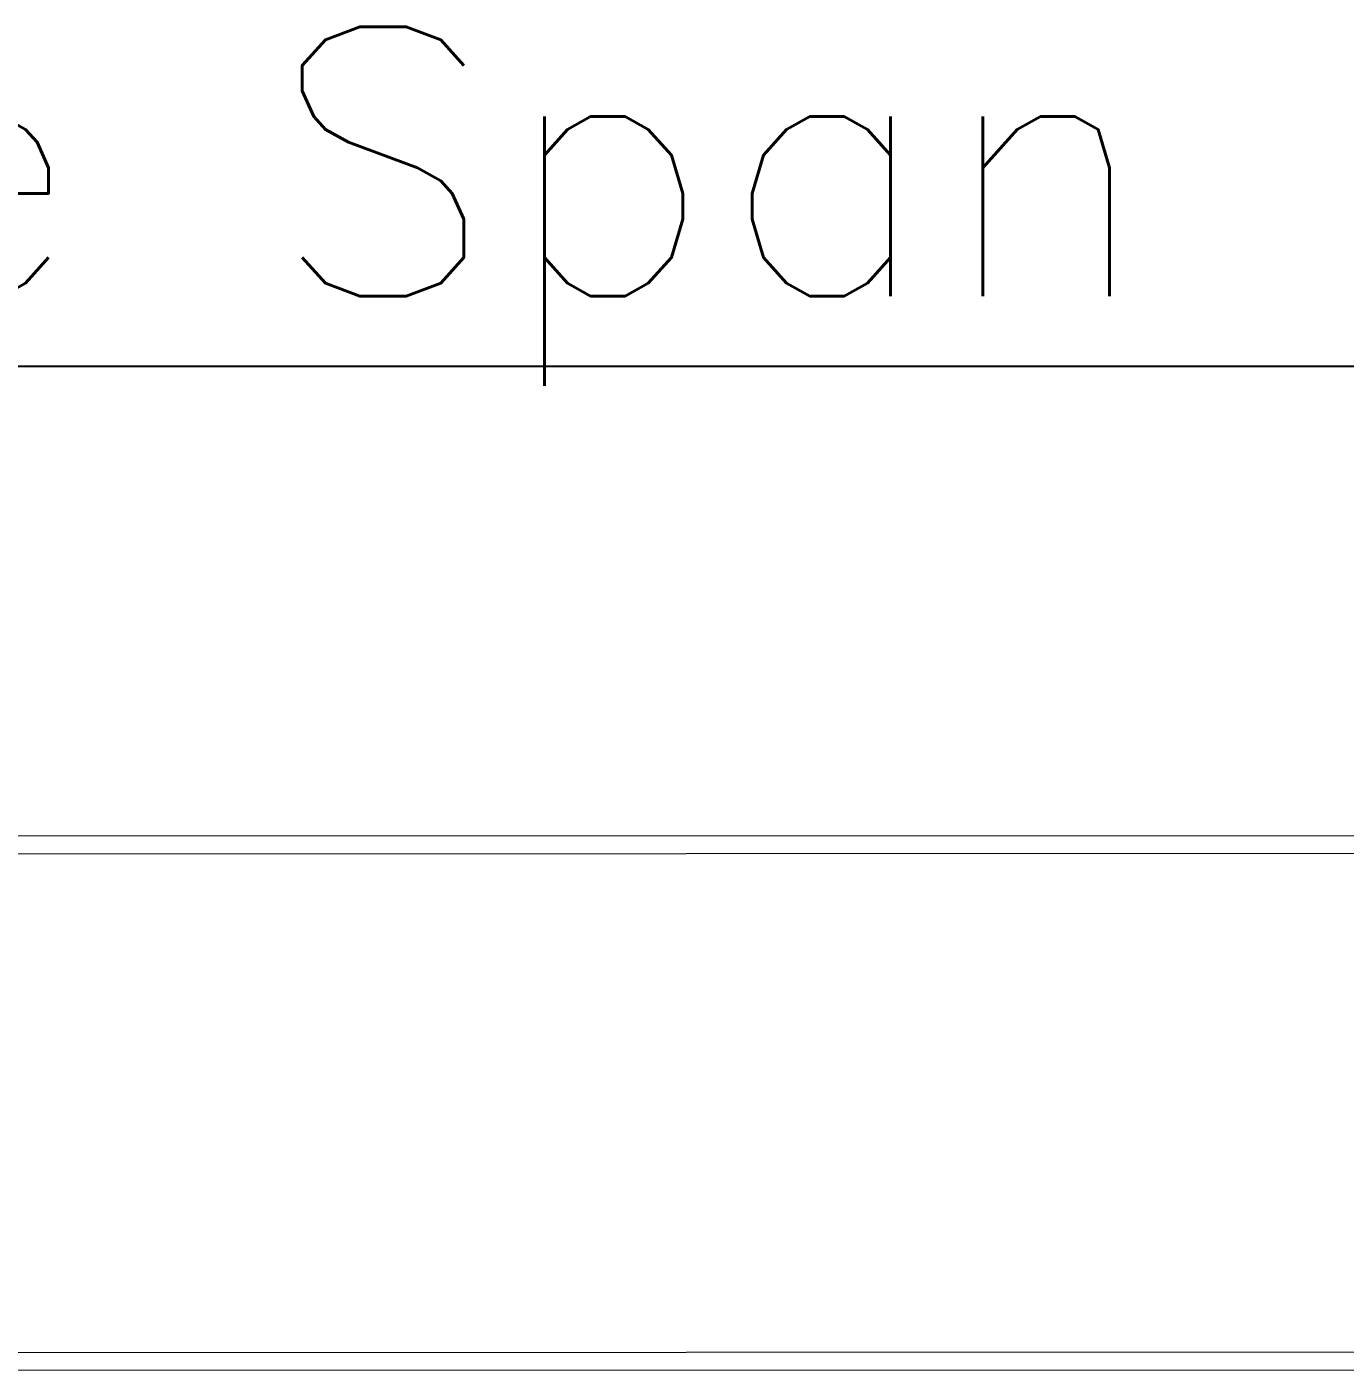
# Model space of a CAD drawing. Header units: millimetres. Extents: x 68421 to 1479662, y -51504 to 144751.
# Drawn here: x 1175526 to 1176996, y 67470 to 68970 of the extents above; entities that cross this region are included whole.
import ezdxf

# ---------------------------------------------------------------- set-up
doc = ezdxf.new("R2010")
doc.units = ezdxf.units.MM
doc.header["$LTSCALE"] = 0.35
doc.header["$MEASUREMENT"] = 0
doc.linetypes.add('CONTIN', pattern=[0, 0, 0])
doc.layers.get('0').update_dxf_attribs({"linetype": 'CONTIN'})
doc.layers.add('11', color=7, linetype='CONTIN')
doc.layers.add('2', color=6, linetype='CONTIN')
doc.styles.add('SIMPLEX', font='simplex.shx', dxfattribs={"width": 0.8})

# ---------------------------------------------------------------- blocks, each defined once
blk = doc.blocks.new('FGD')
at = {"lineweight": 0}
for p, q in [((1119001.2, 91678.1), (1131701.2, 91681.7)), ((1119027.8, 91658.2), (1131674.7, 91661.8)), ((1119531.2, 91102.3), (1131171.3, 91105.8)), ((1119517.6, 91082.4), (1131184.9, 91085.9))]:
    blk.add_line(p, q, dxfattribs=at)

msp = doc.modelspace()

# ---------------------------------------------------------------- linework, layer by layer
at = {"layer": '2'}
msp.add_line((1167968.23589, 68591.3193), (1181668.23389, 68591.3193), dxfattribs=at)

# ---------------------------------------------------------------- block references
at = {"linetype": 'Continuous', "lineweight": 5}
msp.add_blockref('FGD', (48967.002, -23612.45951), dxfattribs=at)

# ---------------------------------------------------------------- texts
at = {"layer": '11', "style": 'SIMPLEX'}
msp.add_text('13700 Crane Span', height=300, dxfattribs=at).set_placement((1172940.45459, 68669.55953))

doc.saveas('drawing.dxf')
